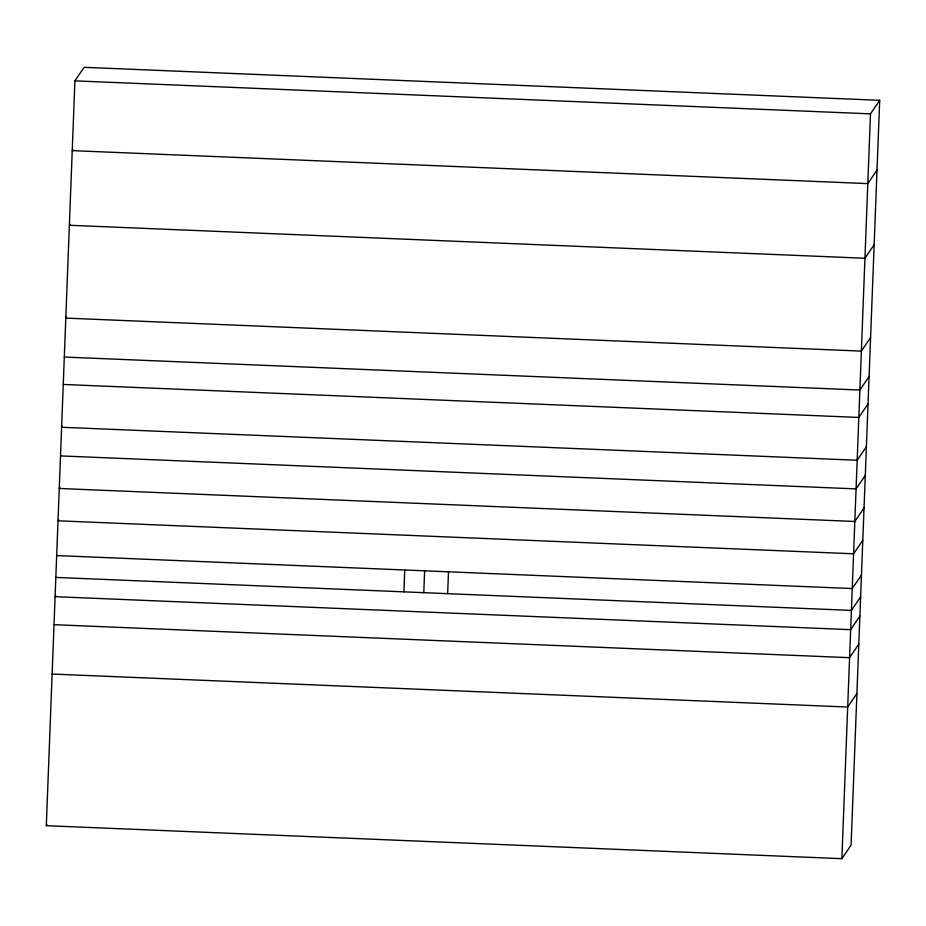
<?xml version="1.0" encoding="UTF-8"?>
<svg xmlns="http://www.w3.org/2000/svg" width="926" height="926" viewBox="0 0 926 926"><rect width="100%" height="100%" fill="white"/><g stroke="black" fill="none" stroke-linecap="round" stroke-linejoin="round"><path stroke-width="1.39" d="M46.3 825.691L74.913 80.863L84.127 67.32L879.7 100.309L851.087 845.137L841.873 858.68L46.3 825.691L47.006 824.649M403.898 591.841L404.743 569.999M423.784 592.675L424.629 570.821M447.652 593.659L448.497 571.817M841.873 858.68L870.486 113.852L879.7 100.309M72.946 149.584L72.228 150.625L867.801 183.614L877.015 170.071M70.075 224.219L69.369 225.261L864.93 258.25L874.156 244.707M66.51 317.074L65.804 318.116L861.365 351.104L870.59 337.562M62.32 426.215L61.602 427.256L857.175 460.245L866.389 446.702M59.958 487.435L59.252 488.477L854.825 521.477L864.039 507.934M58.72 519.764L58.014 520.806L853.587 553.794L862.8 540.252M55.803 595.638L55.097 596.68L850.67 629.668L859.884 616.126M869.086 376.488L859.872 390.031L64.299 357.042M868.032 403.898L858.819 417.441L63.246 384.452M865.289 475.351L856.075 488.893L60.503 455.905M861.469 575.011L852.244 588.554L56.683 555.565M860.624 596.865L851.411 610.408L55.838 577.419M858.807 644.137L849.593 657.68L54.021 624.68M856.909 693.493L847.695 707.036L52.122 674.047M74.913 80.863L870.486 113.852"/></g></svg>
